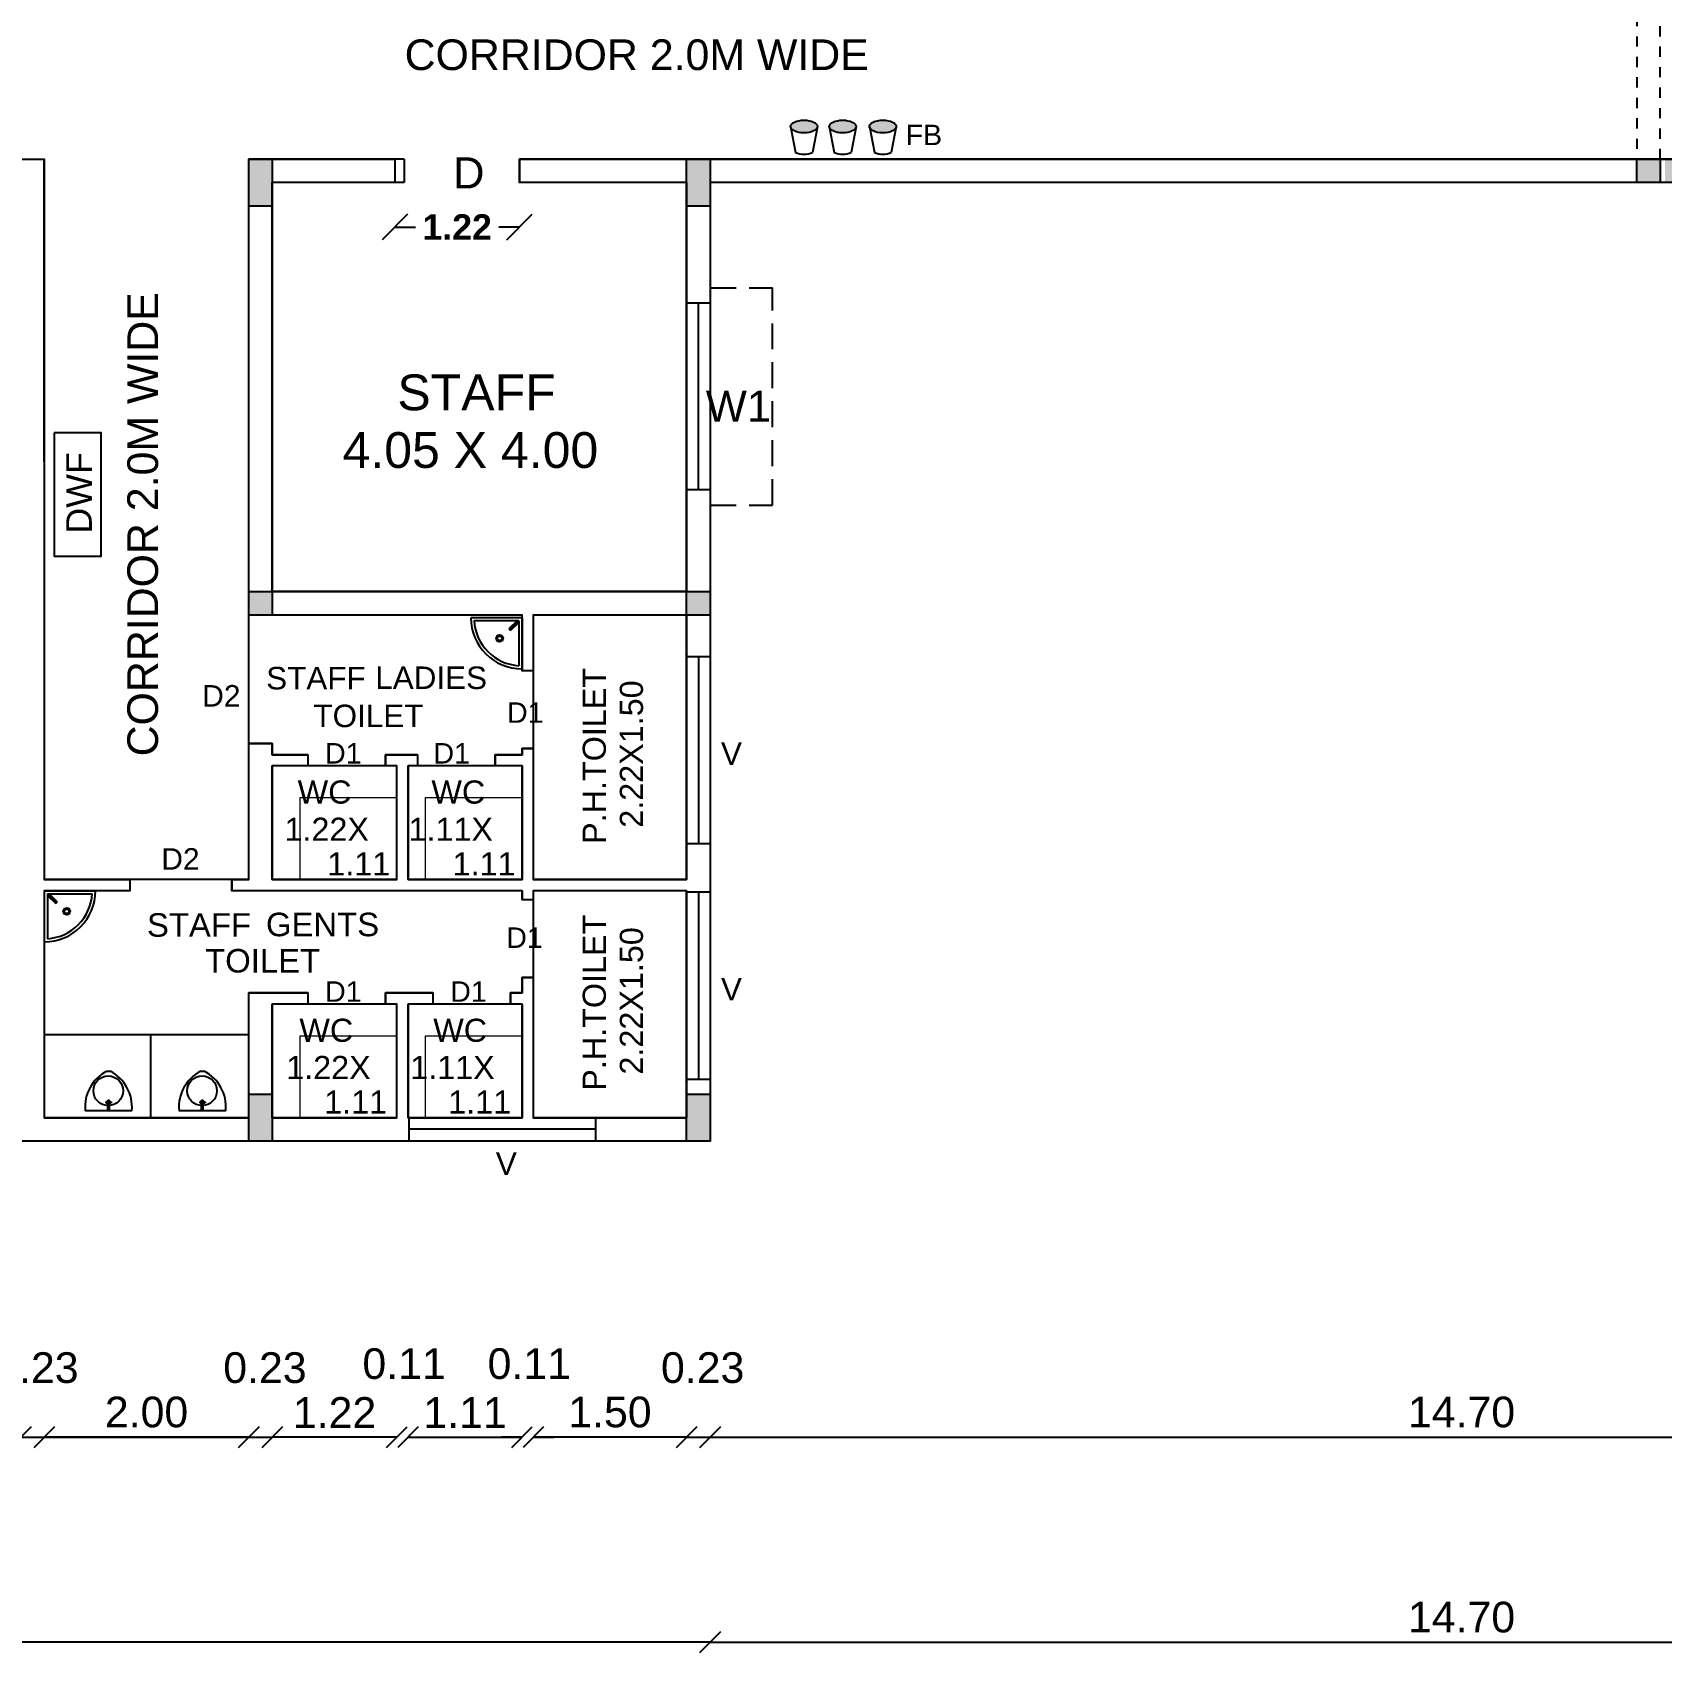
# Model space of a CAD drawing. Header units: metres. Extents: x -7227 to 737, y -45 to 4679.
# Drawn here: x 649.73 to 665.66, y -10.03 to 5.82 of the extents above; entities that cross this region are included whole.
import ezdxf

# ---------------------------------------------------------------- set-up
doc = ezdxf.new("R2010")
doc.units = ezdxf.units.M
doc.header["$LTSCALE"] = 0.2
doc.header["$MEASUREMENT"] = 0
doc.linetypes.add('DASHED2', pattern=[0.375, 0.25, -0.125])
doc.linetypes.add('HIDDEN', pattern=[9.525, 6.35, -3.175])
for name, color, linetype in [('BLK_1_FLR_0_SP_WC', 233, 'Continuous'), ('BLK_1_FLR_1_BLT_UP_AREA', 26, 'Continuous'), ('BLK_1_FLR_1_CARPET_AREA', 10, 'Continuous'), ('BLK_1_FLR_1_EXIT_WIDTH_DOOR', 1, 'Continuous'), ('BLK_1_FLR_1_WATER_CLOSET', 213, 'Continuous'), ('TOILET_VENTILATION', 6, 'Continuous')]:
    doc.layers.add(name, color=color, linetype=linetype)
doc.layers.add('BLK_1_FLR_1_WASH', color=7, linetype='Continuous', lineweight=0)
doc.layers.add('line', color=7, linetype='Continuous', lineweight=25)
doc.styles.add('ld', font='arial.ttf', dxfattribs={"height": 0.3})
doc.styles.get("Standard").update_dxf_attribs({"font": 'arial.ttf', "height": 0.3})
doc.styles.add('style 1', font='arialbd.ttf', dxfattribs={"height": 0.25})
doc.styles.add('style2', font='arial.ttf', dxfattribs={"height": 60})
doc.dimstyles.new('11', dxfattribs={"dimtxt": 0.25, "dimasz": 0.25, "dimexe": 0.18, "dimexo": 0.0625, "dimgap": 0.09, "dimtad": 0, "dimzin": 0, "dimdsep": 46, "dimtxsty": 'style 1', "dimblk": 'OBLIQUE', "dimcen": 0, "dimse1": 1, "dimse2": 1, "dimadec": 0, "dimazin": 0, "dimtfac": 1, "dimtdec": 4, "dimtofl": 0, "dimtmove": 0, "dimatfit": 3, "dimfxl": 0, "dimtolj": 1, "dimtzin": 0, "dimarcsym": 0})
doc.dimstyles.new('DCR', dxfattribs={"dimtxt": 0.3, "dimasz": 0.2, "dimexe": 0.025, "dimexo": 0, "dimgap": 0.09, "dimtad": 1, "dimzin": 0, "dimdsep": 46, "dimtxsty": 'Standard', "dimblk": 'OBLIQUE', "dimcen": 0.09, "dimadec": 0, "dimazin": 0, "dimtfac": 1, "dimtofl": 0, "dimtmove": 0, "dimatfit": 3, "dimfxl": 0, "dimtolj": 1, "dimtzin": 0, "dimarcsym": 0})

# ---------------------------------------------------------------- blocks, each defined once
blk = doc.blocks.new('_OBLIQUE')
at = {"layer": 'line', "color": 0, "linetype": 'ByBlock', "lineweight": -2}
blk.add_line((-0.5, -0.5), (0.5, 0.5), dxfattribs=at)
blk = doc.blocks.new('*D187')
at = {"color": 0, "lineweight": -2}
blk.add_line((656.354, -9.926), (639.024, -9.926), dxfattribs=at)
at = {"layer": 'Defpoints', "color": 0}
for p in [(639.024, -5.027), (656.354, -5.027), (639.024, -9.926)]:
    blk.add_point(p, dxfattribs=at)
at = {"color": 0, "lineweight": -2, "xscale": 0.2, "yscale": 0.2, "zscale": 0.2, "rotation": 180}
blk.add_blockref('_OBLIQUE', (639.024, -9.926), dxfattribs=at)
at = {"color": 0, "lineweight": -2, "xscale": 0.2, "yscale": 0.2, "zscale": 0.2}
blk.add_blockref('_OBLIQUE', (656.354, -9.926), dxfattribs=at)
at = {"color": 0, "insert": (647.689, -9.683), "char_height": 0.3, "attachment_point": 5}
blk.add_mtext('\\A1;17.33', dxfattribs=at)
blk = doc.blocks.new('*D66')
at = {"color": 0, "lineweight": -2}
blk.add_line((656.354, -9.926), (671.053, -9.926), dxfattribs=at)
at = {"layer": 'Defpoints', "color": 0}
for p in [(656.354, -5.027), (671.053, -5.027), (671.053, -9.926)]:
    blk.add_point(p, dxfattribs=at)
at = {"color": 0, "lineweight": -2, "xscale": 0.2, "yscale": 0.2, "zscale": 0.2, "rotation": 180}
blk.add_blockref('_OBLIQUE', (656.354, -9.926), dxfattribs=at)
at = {"color": 0, "lineweight": -2, "xscale": 0.2, "yscale": 0.2, "zscale": 0.2}
blk.add_blockref('_OBLIQUE', (671.053, -9.926), dxfattribs=at)
at = {"color": 0, "insert": (663.703, -9.683), "char_height": 0.3, "attachment_point": 5}
blk.add_mtext('\\A1;14.70', dxfattribs=at)
blk = doc.blocks.new('*D194')
at = {"color": 0, "lineweight": -2}
blk.add_line((649.842, -7.921), (651.842, -7.921), dxfattribs=at)
at = {"layer": 'Defpoints', "color": 0}
for p in [(649.842, -5.027), (651.842, -5.027), (651.842, -7.921)]:
    blk.add_point(p, dxfattribs=at)
at = {"color": 0, "lineweight": -2, "xscale": 0.2, "yscale": 0.2, "zscale": 0.2, "rotation": 180}
blk.add_blockref('_OBLIQUE', (649.842, -7.921), dxfattribs=at)
at = {"color": 0, "lineweight": -2, "xscale": 0.2, "yscale": 0.2, "zscale": 0.2}
blk.add_blockref('_OBLIQUE', (651.842, -7.921), dxfattribs=at)
at = {"color": 0, "insert": (650.842, -7.677), "char_height": 0.3, "attachment_point": 5}
blk.add_mtext('\\A1;2.00', dxfattribs=at)
blk = doc.blocks.new('*D89')
at = {"color": 0, "lineweight": -2}
blk.add_line((656.354, -7.921), (671.053, -7.921), dxfattribs=at)
at = {"layer": 'Defpoints', "color": 0}
for p in [(656.354, -5.027), (671.053, -5.027), (671.053, -7.921)]:
    blk.add_point(p, dxfattribs=at)
at = {"color": 0, "lineweight": -2, "xscale": 0.2, "yscale": 0.2, "zscale": 0.2, "rotation": 180}
blk.add_blockref('_OBLIQUE', (656.354, -7.921), dxfattribs=at)
at = {"color": 0, "lineweight": -2, "xscale": 0.2, "yscale": 0.2, "zscale": 0.2}
blk.add_blockref('_OBLIQUE', (671.053, -7.921), dxfattribs=at)
at = {"color": 0, "insert": (663.703, -7.677), "char_height": 0.3, "attachment_point": 5}
blk.add_mtext('\\A1;14.70', dxfattribs=at)
blk = doc.blocks.new('*D94')
at = {"color": 0, "lineweight": -2}
blk.add_line((649.612, -7.921), (649.842, -7.921), dxfattribs=at)
at = {"layer": 'Defpoints', "color": 0}
for p in [(649.612, -4.797), (649.842, -4.797), (649.842, -7.921)]:
    blk.add_point(p, dxfattribs=at)
at = {"color": 0, "lineweight": -2, "xscale": 0.2, "yscale": 0.2, "zscale": 0.2, "rotation": 180}
blk.add_blockref('_OBLIQUE', (649.612, -7.921), dxfattribs=at)
at = {"color": 0, "lineweight": -2, "xscale": 0.2, "yscale": 0.2, "zscale": 0.2}
blk.add_blockref('_OBLIQUE', (649.842, -7.921), dxfattribs=at)
at = {"color": 0, "insert": (649.77, -7.243), "char_height": 0.3, "attachment_point": 5}
blk.add_mtext('\\A1;0.23', dxfattribs=at)
blk = doc.blocks.new('*D95')
at = {"color": 0, "lineweight": -2}
blk.add_line((651.842, -7.921), (652.072, -7.921), dxfattribs=at)
at = {"layer": 'Defpoints', "color": 0}
for p in [(651.842, -4.797), (652.072, -4.797), (652.072, -7.921)]:
    blk.add_point(p, dxfattribs=at)
at = {"color": 0, "lineweight": -2, "xscale": 0.2, "yscale": 0.2, "zscale": 0.2, "rotation": 180}
blk.add_blockref('_OBLIQUE', (651.842, -7.921), dxfattribs=at)
at = {"color": 0, "lineweight": -2, "xscale": 0.2, "yscale": 0.2, "zscale": 0.2}
blk.add_blockref('_OBLIQUE', (652.072, -7.921), dxfattribs=at)
at = {"color": 0, "insert": (652, -7.243), "char_height": 0.3, "attachment_point": 5}
blk.add_mtext('\\A1;0.23', dxfattribs=at)
blk = doc.blocks.new('*D96')
at = {"color": 0, "lineweight": -2}
blk.add_line((656.124, -7.921), (656.354, -7.921), dxfattribs=at)
at = {"layer": 'Defpoints', "color": 0}
for p in [(656.124, -4.797), (656.354, -4.797), (656.354, -7.921)]:
    blk.add_point(p, dxfattribs=at)
at = {"color": 0, "lineweight": -2, "xscale": 0.2, "yscale": 0.2, "zscale": 0.2, "rotation": 180}
blk.add_blockref('_OBLIQUE', (656.124, -7.921), dxfattribs=at)
at = {"color": 0, "lineweight": -2, "xscale": 0.2, "yscale": 0.2, "zscale": 0.2}
blk.add_blockref('_OBLIQUE', (656.354, -7.921), dxfattribs=at)
at = {"color": 0, "insert": (656.281, -7.243), "char_height": 0.3, "attachment_point": 5}
blk.add_mtext('\\A1;0.23', dxfattribs=at)
blk = doc.blocks.new('*D107')
at = {"color": 0, "lineweight": -2}
blk.add_line((653.4, -7.921), (654.514, -7.921), dxfattribs=at)
at = {"layer": 'Defpoints', "color": 0}
for p in [(653.4, -4.797), (654.514, -4.797), (654.514, -7.921)]:
    blk.add_point(p, dxfattribs=at)
at = {"color": 0, "lineweight": -2, "xscale": 0.2, "yscale": 0.2, "zscale": 0.2, "rotation": 180}
blk.add_blockref('_OBLIQUE', (653.4, -7.921), dxfattribs=at)
at = {"color": 0, "lineweight": -2, "xscale": 0.2, "yscale": 0.2, "zscale": 0.2}
blk.add_blockref('_OBLIQUE', (654.514, -7.921), dxfattribs=at)
at = {"color": 0, "insert": (653.957, -7.68), "char_height": 0.3, "attachment_point": 5}
blk.add_mtext('\\A1;1.11', dxfattribs=at)
blk = doc.blocks.new('*D111')
at = {"color": 0, "lineweight": -2}
blk.add_line((651.842, -7.921), (649.842, -7.921), dxfattribs=at)
at = {"layer": 'Defpoints', "color": 0}
for p in [(649.842, -4.797), (651.842, -4.797), (649.842, -7.921)]:
    blk.add_point(p, dxfattribs=at)
at = {"color": 0, "lineweight": -2, "xscale": 0.2, "yscale": 0.2, "zscale": 0.2, "rotation": 180}
blk.add_blockref('_OBLIQUE', (649.842, -7.921), dxfattribs=at)
at = {"color": 0, "lineweight": -2, "xscale": 0.2, "yscale": 0.2, "zscale": 0.2}
blk.add_blockref('_OBLIQUE', (651.842, -7.921), dxfattribs=at)
at = {"color": 0, "insert": (650.842, -7.677), "char_height": 0.3, "attachment_point": 5}
blk.add_mtext('\\A1;2.00', dxfattribs=at)
blk = doc.blocks.new('*D112')
at = {"color": 0, "lineweight": -2}
for p, q in [((654.514, -7.921), (654.314, -7.921)), ((654.624, -7.921), (654.824, -7.921))]:
    blk.add_line(p, q, dxfattribs=at)
at = {"layer": 'Defpoints', "color": 0}
for p in [(654.514, -7.921), (654.514, -9.546), (654.624, -9.546)]:
    blk.add_point(p, dxfattribs=at)
at = {"color": 0, "lineweight": -2, "xscale": 0.2, "yscale": 0.2, "zscale": 0.2}
blk.add_blockref('_OBLIQUE', (654.514, -7.921), dxfattribs=at)
at = {"color": 0, "lineweight": -2, "xscale": 0.2, "yscale": 0.2, "zscale": 0.2, "rotation": 180}
blk.add_blockref('_OBLIQUE', (654.624, -7.921), dxfattribs=at)
at = {"color": 0, "insert": (654.585, -7.204), "char_height": 0.3, "attachment_point": 5}
blk.add_mtext('\\A1;0.11', dxfattribs=at)
blk = doc.blocks.new('*D211')
at = {"color": 0, "lineweight": -2}
blk.add_line((656.124, -7.921), (654.624, -7.921), dxfattribs=at)
at = {"layer": 'Defpoints', "color": 0}
for p in [(654.624, -4.797), (656.124, -4.797), (654.624, -7.921)]:
    blk.add_point(p, dxfattribs=at)
at = {"color": 0, "lineweight": -2, "xscale": 0.2, "yscale": 0.2, "zscale": 0.2, "rotation": 180}
blk.add_blockref('_OBLIQUE', (654.624, -7.921), dxfattribs=at)
at = {"color": 0, "lineweight": -2, "xscale": 0.2, "yscale": 0.2, "zscale": 0.2}
blk.add_blockref('_OBLIQUE', (656.124, -7.921), dxfattribs=at)
at = {"color": 0, "insert": (655.374, -7.677), "char_height": 0.3, "attachment_point": 5}
blk.add_mtext('\\A1;1.50', dxfattribs=at)
blk = doc.blocks.new('*D212')
at = {"color": 0, "lineweight": -2}
blk.add_line((653.29, -7.921), (652.072, -7.921), dxfattribs=at)
at = {"layer": 'Defpoints', "color": 0}
for p in [(652.072, -4.797), (653.29, -4.797), (652.072, -7.921)]:
    blk.add_point(p, dxfattribs=at)
at = {"color": 0, "lineweight": -2, "xscale": 0.2, "yscale": 0.2, "zscale": 0.2, "rotation": 180}
blk.add_blockref('_OBLIQUE', (652.072, -7.921), dxfattribs=at)
at = {"color": 0, "lineweight": -2, "xscale": 0.2, "yscale": 0.2, "zscale": 0.2}
blk.add_blockref('_OBLIQUE', (653.29, -7.921), dxfattribs=at)
at = {"color": 0, "insert": (652.681, -7.68), "char_height": 0.3, "attachment_point": 5}
blk.add_mtext('\\A1;1.22', dxfattribs=at)
blk = doc.blocks.new('*D116')
at = {"color": 0, "lineweight": -2}
for p, q in [((653.29, -7.921), (653.09, -7.921)), ((653.4, -7.921), (653.6, -7.921))]:
    blk.add_line(p, q, dxfattribs=at)
at = {"layer": 'Defpoints', "color": 0}
for p in [(653.29, -7.921), (653.29, -9.546), (653.4, -9.546)]:
    blk.add_point(p, dxfattribs=at)
at = {"color": 0, "lineweight": -2, "xscale": 0.2, "yscale": 0.2, "zscale": 0.2}
blk.add_blockref('_OBLIQUE', (653.29, -7.921), dxfattribs=at)
at = {"color": 0, "lineweight": -2, "xscale": 0.2, "yscale": 0.2, "zscale": 0.2, "rotation": 180}
blk.add_blockref('_OBLIQUE', (653.4, -7.921), dxfattribs=at)
at = {"color": 0, "insert": (653.361, -7.204), "char_height": 0.3, "attachment_point": 5}
blk.add_mtext('\\A1;0.11', dxfattribs=at)
blk = doc.blocks.new('*D355')
at = {"layer": 'BLK_1_FLR_1_EXIT_WIDTH_DOOR', "color": 2, "lineweight": -2}
for p, q in [((653.27, 3.914), (653.473, 3.914)), ((654.49, 3.914), (654.288, 3.914))]:
    blk.add_line(p, q, dxfattribs=at)
at = {"layer": 'Defpoints', "color": 0}
for p in [(653.27, 4.348), (654.49, 4.348), (654.49, 3.914)]:
    blk.add_point(p, dxfattribs=at)
at = {"layer": 'BLK_1_FLR_1_EXIT_WIDTH_DOOR', "color": 2, "lineweight": -2, "xscale": 0.25, "yscale": 0.25, "zscale": 0.25, "rotation": 180}
blk.add_blockref('_OBLIQUE', (653.27, 3.914), dxfattribs=at)
at = {"layer": 'BLK_1_FLR_1_EXIT_WIDTH_DOOR', "color": 2, "lineweight": -2, "xscale": 0.25, "yscale": 0.25, "zscale": 0.25}
blk.add_blockref('_OBLIQUE', (654.49, 3.914), dxfattribs=at)
at = {"layer": 'BLK_1_FLR_1_EXIT_WIDTH_DOOR', "color": 2, "lineweight": 20, "insert": (653.88, 3.914), "char_height": 0.25, "attachment_point": 5, "style": 'style 1'}
blk.add_mtext('\\A1;1.22', dxfattribs=at)

msp = doc.modelspace()

# ---------------------------------------------------------------- hatches: boundary and pattern name
h = msp.add_hatch(color=256)
h.dxf.hatch_style = 1
h.paths.add_polyline_path([(639.254, 14.665), (639.024, 14.665), (639.024, 14.205), (639.254, 14.205)])
h.paths.add_polyline_path([(646.984, 14.665), (646.754, 14.665), (646.754, 14.205), (646.984, 14.205)])
h.paths.add_polyline_path([(639.254, 7.038), (639.024, 7.038), (639.024, 6.578), (639.254, 6.578)])
h.paths.add_polyline_path([(646.754, 6.578), (646.984, 6.578), (646.984, 7.038), (646.754, 7.038)])
h.paths.add_polyline_path([(656.124, 14.205), (656.354, 14.205), (656.354, 14.665), (656.124, 14.665)])
h.paths.add_polyline_path([(656.354, 7.038), (656.124, 7.038), (656.124, 6.578), (656.354, 6.578)])
h.paths.add_polyline_path([(665.647, 14.665), (665.417, 14.665), (665.417, 14.205), (665.647, 14.205)])
h.paths.add_polyline_path([(665.922, 14.665), (665.692, 14.665), (665.692, 14.205), (665.922, 14.205)])
h.paths.add_polyline_path([(665.692, 6.578), (665.922, 6.578), (665.922, 7.038), (665.692, 7.038)])
h.paths.add_polyline_path([(665.417, 6.578), (665.647, 6.578), (665.647, 7.038), (665.417, 7.038)])
h.paths.add_polyline_path([(671.283, 14.665), (671.053, 14.665), (671.053, 14.205), (671.283, 14.205)])
h.paths.add_polyline_path([(671.283, 7.038), (671.053, 7.038), (671.053, 6.578), (671.283, 6.578)])
h.paths.add_polyline_path([(675.898, 7.038), (675.668, 7.038), (675.668, 6.578), (675.898, 6.578)])
h.paths.add_polyline_path([(675.898, 14.665), (675.668, 14.665), (675.668, 14.205), (675.898, 14.205)])
h.paths.add_polyline_path([(680.283, 14.205), (680.513, 14.205), (680.513, 14.665), (680.283, 14.665)])
h.paths.add_polyline_path([(680.283, 6.578), (680.513, 6.578), (680.513, 7.038), (680.283, 7.038)])
h.paths.add_polyline_path([(689.513, 6.578), (689.743, 6.578), (689.743, 7.038), (689.513, 7.038)])
h.paths.add_polyline_path([(684.898, 6.578), (685.128, 6.578), (685.128, 7.038), (684.898, 7.038)])
h.paths.add_polyline_path([(689.743, 14.665), (689.513, 14.665), (689.513, 14.205), (689.743, 14.205)])
h.paths.add_polyline_path([(685.128, 14.665), (684.898, 14.665), (684.898, 14.205), (685.128, 14.205)])
h.paths.add_polyline_path([(689.513, 4.118), (689.743, 4.118), (689.743, 4.578), (689.513, 4.578)])
h.paths.add_polyline_path([(680.513, -4.567), (680.283, -4.567), (680.283, -5.027), (680.513, -5.027)])
h.paths.add_polyline_path([(680.513, 4.578), (680.283, 4.578), (680.283, 4.118), (680.513, 4.118)])
h.paths.add_polyline_path([(671.283, 4.578), (671.053, 4.578), (671.053, 4.118), (671.283, 4.118)])
h.paths.add_polyline_path([(671.283, -4.567), (671.053, -4.567), (671.053, -5.027), (671.283, -5.027)])
h.paths.add_polyline_path([(656.124, 4.118), (656.354, 4.118), (656.354, 4.578), (656.124, 4.578)])
h.paths.add_polyline_path([(656.124, -5.027), (656.354, -5.027), (656.354, -4.567), (656.124, -4.567)])
h.paths.add_polyline_path([(646.984, -4.567), (646.754, -4.567), (646.754, -5.027), (646.984, -5.027)])
h.paths.add_polyline_path([(646.754, 4.118), (646.984, 4.118), (646.984, 4.578), (646.754, 4.578)])
h.paths.add_polyline_path([(639.254, 4.578), (639.024, 4.578), (639.024, 4.118), (639.254, 4.118)])
h.paths.add_polyline_path([(639.254, -4.567), (639.024, -4.567), (639.024, -5.027), (639.254, -5.027)])
at = {"ltscale": 0.04}
h = msp.add_hatch(color=256, dxfattribs=at)
h.dxf.hatch_style = 1
edge = h.paths.add_edge_path()
edge.add_ellipse((657.272, 4.897), major_axis=(0.132, 0), ratio=0.469596, start_angle=0, end_angle=180)
edge.add_line((657.14, 4.897), (657.143, 4.886))
edge.add_ellipse((657.272, 4.897), major_axis=(0.132, 0), ratio=0.469596, start_angle=190.3873, end_angle=349.6127)
edge.add_line((657.402, 4.886), (657.404, 4.897))
edge = h.paths.add_edge_path()
edge.add_ellipse((657.65, 4.897), major_axis=(0.132, 0), ratio=0.469596, start_angle=0, end_angle=180)
edge.add_line((657.518, 4.897), (657.52, 4.886))
edge.add_ellipse((657.65, 4.897), major_axis=(0.132, 0), ratio=0.469596, start_angle=190.3873, end_angle=349.6127)
edge.add_line((657.78, 4.886), (657.782, 4.897))
edge = h.paths.add_edge_path()
edge.add_ellipse((658.043, 4.897), major_axis=(0.132, 0), ratio=0.469596, start_angle=0, end_angle=180)
edge.add_line((657.912, 4.897), (657.914, 4.886))
edge.add_ellipse((658.043, 4.897), major_axis=(0.132, 0), ratio=0.469596, start_angle=190.3873, end_angle=349.6127)
edge.add_line((658.173, 4.886), (658.175, 4.897))
h = msp.add_hatch(color=256)
h.dxf.hatch_style = 1
h.paths.add_polyline_path([(652.072, 4.578), (651.842, 4.578), (651.842, 4.118), (652.072, 4.118)])
h.paths.add_polyline_path([(652.072, -4.567), (651.842, -4.567), (651.842, -5.027), (652.072, -5.027)])
h = msp.add_hatch(color=256)
h.dxf.hatch_style = 1
h.paths.add_polyline_path([(665.922, 4.348), (665.922, 4.578), (665.692, 4.578), (665.692, 4.348)])
h.paths.add_polyline_path([(665.417, 4.348), (665.647, 4.348), (665.647, 4.578), (665.417, 4.578)])
h = msp.add_hatch(color=256)
h.dxf.hatch_style = 1
h.paths.add_polyline_path([(646.984, 0.348), (646.754, 0.348), (646.754, 0.118), (646.984, 0.118)])
h.paths.add_polyline_path([(639.254, 0.348), (639.024, 0.348), (639.024, 0.118), (639.254, 0.118)])
h.paths.add_polyline_path([(652.072, 0.348), (651.842, 0.348), (651.842, 0.118), (652.072, 0.118)])
h.paths.add_polyline_path([(656.354, 0.348), (656.124, 0.348), (656.124, 0.118), (656.354, 0.118)])
h = msp.add_hatch(color=256)
h.dxf.hatch_style = 1
h.paths.add_polyline_path([(654.484, 0.047), (654.484, 0.063), (654.467, 0.063), (654.386, -0.015), (654.402, -0.031)])
h = msp.add_hatch(color=256)
h.dxf.hatch_style = 1
h.paths.add_polyline_path([(649.872, -2.623), (649.872, -2.607), (649.889, -2.607), (649.969, -2.685), (649.954, -2.701)])
h = msp.add_hatch(color=256)
h.dxf.hatch_style = 1
h.paths.add_polyline_path([(650.479, -4.651), (650.497, -4.651), (650.497, -4.641), (650.479, -4.641), (650.479, -4.624), (650.462, -4.624), (650.462, -4.641), (650.445, -4.641), (650.445, -4.651), (650.462, -4.651), (650.462, -4.678, 0.029301), (650.479, -4.677)])
h.paths.add_polyline_path([(650.479, -4.677, -0.029301), (650.462, -4.678), (650.462, -4.728), (650.479, -4.728)])
h = msp.add_hatch(color=256)
h.dxf.hatch_style = 1
h.paths.add_polyline_path([(651.397, -4.651), (651.415, -4.651), (651.415, -4.641), (651.397, -4.641), (651.397, -4.624), (651.38, -4.624), (651.38, -4.641), (651.363, -4.641), (651.363, -4.651), (651.38, -4.651), (651.38, -4.678, 0.029301), (651.397, -4.677)])
h.paths.add_polyline_path([(651.397, -4.677, -0.029301), (651.38, -4.678), (651.38, -4.728), (651.397, -4.728)])

# ---------------------------------------------------------------- linework, layer by layer
at = {"linetype": 'DASHED2'}
for p, q in [((665.417, 6.578), (665.417, 4.578)), ((665.647, 4.578), (665.647, 6.578))]:
    msp.add_line(p, q, dxfattribs=at)
for p, q in [((657.14, 4.897), (657.189, 4.644)), ((657.404, 4.897), (657.355, 4.644)), ((657.518, 4.897), (657.567, 4.644)), ((657.782, 4.897), (657.733, 4.644)), ((657.912, 4.897), (657.961, 4.644)), ((658.175, 4.897), (658.126, 4.644)), ((648.862, 4.578), (649.842, 4.578)), ((649.842, 1.618), (649.842, 4.578)), ((653.36, 4.578), (651.842, 4.578)), ((651.842, -2.467), (651.842, 4.578)), ((653.36, 4.578), (653.36, 4.348)), ((671.376, 4.578), (654.49, 4.578)), ((654.49, 4.578), (654.49, 4.348)), ((653.36, 4.348), (652.072, 4.348)), ((652.072, 0.351), (652.072, 4.348)), ((656.124, 4.348), (654.49, 4.348)), ((656.124, 4.348), (656.124, 0.351)), ((671.046, 4.348), (656.354, 4.348)), ((656.354, 4.348), (656.354, -5.027)), ((656.354, 3.169), (656.124, 3.169)), ((656.239, 1.344), (656.239, 3.169)), ((649.842, 1.618), (649.842, -2.467)), ((656.354, 1.344), (656.124, 1.344)), ((656.124, 0.351), (652.072, 0.351)), ((654.514, 0.118), (651.842, 0.118)), ((654.514, 0.093), (654.014, 0.093)), ((654.484, 0.063), (654.044, 0.063)), ((654.467, 0.063), (654.386, -0.015)), ((654.484, 0.047), (654.402, -0.031)), ((654.484, 0.063), (654.484, -0.376)), ((654.514, 0.093), (654.514, -0.425)), ((654.514, 0.093), (654.514, -0.407)), ((656.124, 0.118), (654.624, 0.118)), ((654.624, 0.118), (654.624, -2.467)), ((656.124, 0.118), (656.124, -2.467)), ((654.386, -0.015), (654.402, -0.031)), ((656.354, -0.29), (656.124, -0.29)), ((656.239, -0.29), (656.239, -2.12)), ((654.624, -0.425), (654.514, -0.425)), ((652.072, -1.137), (651.842, -1.137)), ((652.072, -1.247), (652.072, -1.137)), ((652.418, -1.247), (652.072, -1.247)), ((652.418, -1.247), (652.418, -1.357)), ((653.491, -1.247), (653.178, -1.247)), ((653.178, -1.247), (653.178, -1.357)), ((653.491, -1.247), (653.491, -1.357)), ((654.514, -1.247), (654.251, -1.247)), ((654.251, -1.247), (654.251, -1.357)), ((654.514, -1.185), (654.514, -1.247)), ((654.624, -1.185), (654.514, -1.185)), ((652.072, -2.467), (652.072, -1.357)), ((653.29, -1.357), (652.072, -1.357)), ((653.29, -2.467), (653.29, -1.357)), ((654.514, -1.357), (653.4, -1.357)), ((653.4, -2.467), (653.4, -1.357)), ((654.514, -1.357), (654.514, -2.467)), ((656.354, -2.12), (656.124, -2.12)), ((651.842, -2.467), (649.842, -2.467)), ((650.677, -2.467), (650.677, -2.577)), ((651.677, -2.467), (651.677, -2.577)), ((653.29, -2.467), (652.072, -2.467)), ((654.514, -2.467), (653.4, -2.467)), ((654.514, -2.467), (653.4, -2.467)), ((656.124, -2.467), (654.624, -2.467)), ((650.677, -2.577), (649.842, -2.577)), ((649.842, -2.577), (649.842, -4.797)), ((649.842, -2.577), (650.342, -2.577)), ((649.842, -2.577), (649.842, -3.077)), ((649.872, -2.607), (650.311, -2.607)), ((649.872, -2.607), (649.872, -3.046)), ((649.872, -2.623), (649.954, -2.701)), ((649.889, -2.607), (649.969, -2.685)), ((649.969, -2.685), (649.954, -2.701)), ((654.514, -2.577), (651.677, -2.577)), ((654.514, -2.577), (654.514, -2.667)), ((654.624, -2.667), (654.514, -2.667)), ((656.124, -2.577), (654.624, -2.577)), ((654.624, -2.577), (654.624, -4.797)), ((656.124, -2.577), (656.124, -4.797)), ((656.354, -2.592), (656.124, -2.592)), ((656.239, -2.592), (656.239, -4.422)), ((654.514, -3.427), (654.514, -3.577)), ((654.624, -3.427), (654.514, -3.427)), ((651.842, -5.027), (651.842, -3.577)), ((652.072, -3.577), (651.842, -3.577)), ((652.418, -3.577), (652.072, -3.577)), ((652.418, -3.577), (652.418, -3.687)), ((653.642, -3.577), (653.178, -3.577)), ((653.178, -3.577), (653.178, -3.687)), ((653.642, -3.577), (653.642, -3.687)), ((654.514, -3.577), (654.402, -3.577)), ((654.402, -3.577), (654.402, -3.687)), ((652.072, -4.797), (652.072, -3.687)), ((653.29, -3.687), (652.072, -3.687)), ((653.29, -4.797), (653.29, -3.687)), ((653.4, -4.797), (653.4, -3.687)), ((653.514, -3.687), (653.4, -3.687)), ((654.514, -3.687), (653.514, -3.687)), ((654.514, -3.687), (654.514, -4.797)), ((649.842, -3.984), (651.842, -3.984)), ((650.881, -3.984), (650.881, -4.797)), ((650.455, -4.341), (650.485, -4.341)), ((651.373, -4.341), (651.403, -4.341)), ((656.354, -4.422), (656.124, -4.422)), ((650.241, -4.728), (650.699, -4.728)), ((650.445, -4.641), (650.462, -4.641)), ((650.445, -4.641), (650.445, -4.651)), ((650.445, -4.651), (650.462, -4.651)), ((650.462, -4.641), (650.462, -4.624)), ((650.462, -4.624), (650.479, -4.624)), ((650.462, -4.728), (650.462, -4.651)), ((650.479, -4.641), (650.479, -4.624)), ((650.479, -4.641), (650.497, -4.641)), ((650.479, -4.728), (650.479, -4.651)), ((650.479, -4.651), (650.497, -4.651)), ((650.497, -4.641), (650.497, -4.651)), ((651.159, -4.728), (651.617, -4.728)), ((651.363, -4.641), (651.38, -4.641)), ((651.363, -4.641), (651.363, -4.651)), ((651.363, -4.651), (651.38, -4.651)), ((651.38, -4.641), (651.38, -4.624)), ((651.38, -4.624), (651.397, -4.624)), ((651.38, -4.728), (651.38, -4.651)), ((651.397, -4.641), (651.397, -4.624)), ((651.397, -4.641), (651.415, -4.641)), ((651.397, -4.728), (651.397, -4.651)), ((651.397, -4.651), (651.415, -4.651)), ((651.415, -4.641), (651.415, -4.651)), ((651.842, -4.797), (649.842, -4.797)), ((653.29, -4.797), (652.072, -4.797)), ((654.514, -4.797), (653.4, -4.797)), ((653.41, -5.027), (653.41, -4.797)), ((655.235, -4.91), (653.41, -4.91)), ((656.124, -4.797), (654.624, -4.797)), ((655.235, -5.025), (655.235, -4.795)), ((656.354, -5.027), (639.024, -5.027))]:
    msp.add_line(p, q)
at = {"linetype": 'HIDDEN', "ltscale": 0.2}
for p, q in [((656.354, 3.319), (656.964, 3.319)), ((656.964, 1.194), (656.964, 3.319)), ((656.354, 1.194), (656.964, 1.194))]:
    msp.add_line(p, q, dxfattribs=at)
for points in [[(652.072, 4.118), (651.842, 4.118), (651.842, 4.578), (652.072, 4.578)], [(656.354, 4.118), (656.124, 4.118), (656.124, 4.578), (656.354, 4.578)], [(665.647, 4.348), (665.417, 4.348), (665.417, 4.578), (665.647, 4.578)], [(649.937, 1.902), (649.937, 0.696), (650.397, 0.696), (650.397, 1.902)], [(652.072, 0.118), (651.842, 0.118), (651.842, 0.348), (652.072, 0.348)], [(656.354, 0.118), (656.124, 0.118), (656.124, 0.348), (656.354, 0.348)], [(652.072, -5.027), (651.842, -5.027), (651.842, -4.567), (652.072, -4.567)], [(656.354, -5.027), (656.124, -5.027), (656.124, -4.567), (656.354, -4.567)]]:
    msp.add_lwpolyline(points, close=True)
for centre, radius in [((654.295, -0.108), 0.0341), ((654.295, -0.108), 0.0219), ((650.061, -2.778), 0.0341), ((650.061, -2.778), 0.0219), ((650.467, -4.533), 0.145), ((651.385, -4.533), 0.145)]:
    msp.add_circle(centre, radius)
for centre, radius, start, end in [((657.272, 4.835), 0.208, 246.5459, 293.4541), ((657.65, 4.835), 0.208, 246.5459, 293.4541), ((658.043, 4.835), 0.208, 246.5459, 293.4541), ((654.514, 0.093), 0.5, 180, 270), ((654.514, 0.093), 0.5, 180, 270), ((654.514, 0.093), 0.47, 183.6597, 266.3403), ((649.842, -2.577), 0.5, 270, 0), ((649.842, -2.577), 0.5, 270, 0), ((649.842, -2.577), 0.47, 273.6597, 356.3403), ((650.637, -4.694), 0.397, 117.2464, 184.9351), ((650.303, -4.694), 0.397, 355.0649, 62.7536), ((651.555, -4.694), 0.397, 117.2464, 184.9351), ((651.222, -4.694), 0.397, 355.0649, 62.7536)]:
    msp.add_arc(centre, radius, start, end)
for centre in [(657.272, 4.897), (657.65, 4.897), (658.043, 4.897)]:
    msp.add_ellipse(centre, major_axis=(0.132, 0), ratio=0.469596)
at = {"layer": 'BLK_1_FLR_0_SP_WC', "color": 233}
for points in [[(654.624, -2.467), (656.124, -2.467), (656.124, 0.118), (654.624, 0.118)], [(654.624, -4.797), (656.124, -4.797), (656.124, -2.577), (654.624, -2.577)]]:
    msp.add_lwpolyline(points, close=True, dxfattribs=at)
at = {"layer": 'BLK_1_FLR_1_BLT_UP_AREA', "color": 27}
msp.add_lwpolyline([(689.743, 14.662), (689.743, -5.027), (671.053, -5.027), (671.053, 4.348), (656.354, 4.348), (656.354, -5.027), (639.024, -5.027), (639.024, 14.662), (689.743, 14.662)], close=True, dxfattribs=at)
at = {"layer": 'BLK_1_FLR_1_CARPET_AREA', "color": 27}
msp.add_lwpolyline([(648.862, 4.578), (649.842, 4.578), (649.842, 1.618), (649.842, -2.467), (650.677, -2.467), (650.677, -2.577), (649.842, -2.577), (649.842, -3.077), (649.842, -4.797), (651.842, -4.797), (651.842, -4.567), (651.842, -3.577), (652.072, -3.577), (652.418, -3.577), (652.418, -3.687), (652.072, -3.687), (652.072, -4.797), (653.29, -4.797), (653.29, -3.687), (653.178, -3.687), (653.178, -3.577), (653.642, -3.577), (653.642, -3.687), (653.514, -3.687), (653.4, -3.687), (653.4, -4.797), (654.514, -4.797), (654.514, -3.687), (654.402, -3.687), (654.402, -3.577), (654.514, -3.577), (654.514, -3.427), (654.624, -3.427), (654.624, -4.797), (656.124, -4.797), (656.124, -4.567), (656.124, -2.577), (654.624, -2.577), (654.624, -2.667), (654.514, -2.667), (654.514, -2.577), (651.677, -2.577), (651.677, -2.467), (651.842, -2.467), (651.842, -1.137), (652.072, -1.137), (652.072, -1.247), (652.418, -1.247), (652.418, -1.357), (652.072, -1.357), (652.072, -2.467), (653.29, -2.467), (653.29, -1.357), (653.178, -1.357), (653.178, -1.247), (653.491, -1.247), (653.491, -1.357), (653.4, -1.357), (653.4, -2.467), (654.514, -2.467), (654.514, -1.357), (654.251, -1.357), (654.251, -1.247), (654.514, -1.247), (654.514, -1.185), (654.624, -1.185), (654.624, -2.467), (656.124, -2.467), (656.124, 0.118), (654.624, 0.118), (654.624, -0.425), (654.514, -0.425), (654.514, 0.118), (651.842, 0.118), (651.842, 0.348), (651.842, 4.578), (652.072, 4.578), (653.27, 4.578), (653.27, 4.348), (652.072, 4.348), (652.072, 4.118), (652.072, 0.348), (656.124, 0.348), (656.124, 4.348), (654.49, 4.348), (654.49, 4.578), (671.376, 4.578)], dxfattribs=at)
at = {"layer": 'BLK_1_FLR_1_WASH', "color": 56}
for points in [[(652.345, -1.666), (653.29, -1.666), (653.29, -2.467), (652.345, -2.467)], [(653.569, -1.666), (654.514, -1.666), (654.514, -2.467), (653.569, -2.467)], [(652.345, -3.996), (653.29, -3.996), (653.29, -4.797), (652.345, -4.797)], [(653.569, -3.996), (654.514, -3.996), (654.514, -4.797), (653.569, -4.797)]]:
    msp.add_lwpolyline(points, close=True, dxfattribs=at)
at = {"layer": 'BLK_1_FLR_1_WASH', "color": 55}
for points in [[(652.345, -1.666), (653.29, -1.666), (653.29, -2.467), (652.345, -2.467)], [(653.569, -1.666), (654.514, -1.666), (654.514, -2.467), (653.569, -2.467)], [(652.345, -3.996), (653.29, -3.996), (653.29, -4.797), (652.345, -4.797)], [(653.569, -3.996), (654.514, -3.996), (654.514, -4.797), (653.569, -4.797)]]:
    msp.add_lwpolyline(points, close=True, dxfattribs=at)
at = {"layer": 'BLK_1_FLR_1_WASH', "color": 60}
for points in [[(652.345, -1.666), (653.29, -1.666), (653.29, -2.467), (652.345, -2.467)], [(653.569, -1.666), (654.514, -1.666), (654.514, -2.467), (653.569, -2.467)], [(652.345, -3.996), (653.29, -3.996), (653.29, -4.797), (652.345, -4.797)], [(653.569, -3.996), (654.514, -3.996), (654.514, -4.797), (653.569, -4.797)]]:
    msp.add_lwpolyline(points, close=True, dxfattribs=at)
at = {"layer": 'BLK_1_FLR_1_WATER_CLOSET', "color": 3}
for points in [[(652.072, -1.357), (652.072, -2.467), (653.29, -2.467), (653.29, -1.357)], [(653.4, -1.357), (653.4, -2.467), (654.514, -2.467), (654.514, -1.357)], [(652.072, -3.687), (652.072, -4.797), (653.29, -4.797), (653.29, -3.687)], [(653.4, -3.687), (653.4, -4.797), (654.514, -4.797), (654.514, -3.687)]]:
    msp.add_lwpolyline(points, close=True, dxfattribs=at)
at = {"layer": 'TOILET_VENTILATION'}
for points in [[(653.29, -2.467), (653.29, -1.357), (652.072, -1.357), (652.072, -2.467)], [(654.514, -2.467), (654.514, -1.357), (653.4, -1.357), (653.4, -2.467)], [(653.29, -4.797), (653.29, -3.687), (652.072, -3.687), (652.072, -4.797)], [(654.514, -4.797), (654.514, -3.687), (653.4, -3.687), (653.4, -4.797)]]:
    msp.add_lwpolyline(points, close=True, dxfattribs=at)

# ---------------------------------------------------------------- texts
at = {"color": 1}
msp.add_text('CORRIDOR 2.0M WIDE', height=0.3, dxfattribs=at).set_placement((653.366, 5.449))
msp.add_text('CORRIDOR 2.0M WIDE', height=0.3, rotation=90, dxfattribs=at).set_placement((650.954, -1.263))
at = {"color": 7, "style": 'ld'}
for s, p in [('STAFF', (653.295, 2.122)), ('4.05 X 4.00', (652.759, 1.558))]:
    msp.add_text(s, height=0.35, dxfattribs=at).set_placement(p)
for s, height, p in [('STAFF', 0.22, (652.012, -0.608)), ('LADIES', 0.22, (653.079, -0.604)), ('TOILET', 0.22, (652.474, -0.977)), ('STAFF', 0.23, (650.846, -3.027)), ('GENTS ', 0.23, (652.01, -3.022)), ('TOILET', 0.23, (651.415, -3.377))]:
    msp.add_text(s, height=height).set_placement(p)
at = {"color": 151}
for p in [(655.334, -2.119), (655.334, -4.533)]:
    msp.add_text('P.H.TOILET', height=0.2263, rotation=90, dxfattribs=at).set_placement(p)
at = {"color": 7}
for p in [(655.697, -1.961), (655.697, -4.375)]:
    msp.add_text('2.22X1.50', height=0.2263, rotation=90, dxfattribs=at).set_placement(p)
at = {"color": 151}
for p in [(652.32, -1.725), (653.628, -1.725), (652.337, -4.055), (653.646, -4.055)]:
    msp.add_text('WC', height=0.2263, dxfattribs=at).set_placement(p)
at = {"color": 7}
for s, p in [('1.22X', (652.191, -2.089)), ('1.11X', (653.404, -2.089)), ('1.11', (652.61, -2.427)), ('1.11', (653.836, -2.427)), ('1.22X', (652.208, -4.419)), ('1.11X', (653.421, -4.419)), ('1.11', (652.579, -4.757)), ('1.11', (653.792, -4.757))]:
    msp.add_text(s, height=0.2263, dxfattribs=at).set_placement(p)
at = {"attachment_point": 3, "style": 'style2'}
for s, insert, char_height in [('FB', (658.623, 4.915), 0.2), ('D', (654.147, 4.596), 0.305), ('W1', (656.95, 2.314), 0.3048), ('D2', (651.761, -0.566), 0.21), ('D1', (654.725, -0.735), 0.2), ('D1', (652.945, -1.133), 0.2), ('D1', (654.005, -1.133), 0.2), ('V', (656.665, -1.127), 0.22), ('D2', (651.361, -2.161), 0.21), ('D1', (654.717, -2.936), 0.2), ('D1', (652.945, -3.463), 0.2), ('D1', (654.169, -3.463), 0.2), ('V', (656.665, -3.43), 0.22), ('V', (654.463, -5.137), 0.22)]:
    msp.add_mtext_dynamic_manual_height_columns(s, width=5.66297, gutter_width=7.621, heights=[0], dxfattribs=dict(at, insert=insert, char_height=char_height))
at = {"insert": (650.057, 1.711), "char_height": 0.25, "attachment_point": 3, "rotation": 90, "style": 'style2'}
msp.add_mtext_dynamic_manual_height_columns('DWF', width=5.66297, gutter_width=7.621, heights=[0], dxfattribs=at)

# ---------------------------------------------------------------- dimensions: what is measured, and where the dimension line sits
for base, p1, p2, angle, picture, middle in [((649.842, -7.921), (649.612, -4.797), (649.842, -4.797), 0, '*D94', (649.77, -7.243)), ((652.072, -7.921), (651.842, -4.797), (652.072, -4.797), 0, '*D95', (652, -7.243)), ((656.354, -7.921), (656.124, -4.797), (656.354, -4.797), 0, '*D96', (656.281, -7.243)), ((653.29, -7.921), (653.4, -9.546), (653.29, -9.546), 180, '*D116', (653.361, -7.204)), ((654.514, -7.921), (654.624, -9.546), (654.514, -9.546), 180, '*D112', (654.585, -7.204))]:
    dim = msp.add_linear_dim(base=base, p1=p1, p2=p2, angle=angle, dimstyle='DCR', override={"dimse1": 1, "dimse2": 1, "dimtmove": 2, "dimfxl": 1.25, "dimarcsym": 2})
    dim.commit()
    dim.dimension.update_dxf_attribs({"geometry": picture, "text_midpoint": middle, "dimtype": 161})
for base, p1, p2, picture, middle in [((649.842, -7.921), (651.842, -4.797), (649.842, -4.797), '*D111', (650.842, -7.677)), ((652.072, -7.921), (653.29, -4.797), (652.072, -4.797), '*D212', (652.681, -7.68)), ((654.624, -7.921), (656.124, -4.797), (654.624, -4.797), '*D211', (655.374, -7.677)), ((639.024, -9.926), (656.354, -5.027), (639.024, -5.027), '*D187', (647.689, -9.683)), ((671.053, -9.926), (656.354, -5.027), (671.053, -5.027), '*D66', (663.703, -9.683))]:
    dim = msp.add_linear_dim(base=base, p1=p1, p2=p2, dimstyle='DCR', override={"dimse1": 1, "dimse2": 1, "dimfxl": 1.25, "dimarcsym": 2})
    dim.commit()
    dim.dimension.update_dxf_attribs({"geometry": picture, "text_midpoint": middle})
for p1, p2, distance, picture, middle in [((653.4, -4.797), (654.514, -4.797), -3.123, '*D107', (653.957, -7.68)), ((649.842, -5.027), (651.842, -5.027), -2.893, '*D194', (650.842, -7.677)), ((656.354, -5.027), (671.053, -5.027), -2.893, '*D89', (663.703, -7.677))]:
    dim = msp.add_aligned_dim(p1=p1, p2=p2, distance=distance, dimstyle='DCR', override={"dimse1": 1, "dimse2": 1, "dimfxl": 1.25, "dimarcsym": 2})
    dim.commit()
    dim.dimension.update_dxf_attribs({"geometry": picture, "text_midpoint": middle})
at = {"layer": 'BLK_1_FLR_1_EXIT_WIDTH_DOOR', "color": 2, "lineweight": 20}
dim = msp.add_linear_dim(base=(654.49, 3.914), p1=(653.27, 4.348), p2=(654.49, 4.348), dimstyle='11', override={"dimclrd": 2, "dimclrt": 2, "dimfxlon": 1}, dxfattribs=at)
dim.commit()
dim.dimension.update_dxf_attribs({"geometry": '*D355', "text_midpoint": (653.88, 3.914)})

doc.saveas('drawing.dxf')
